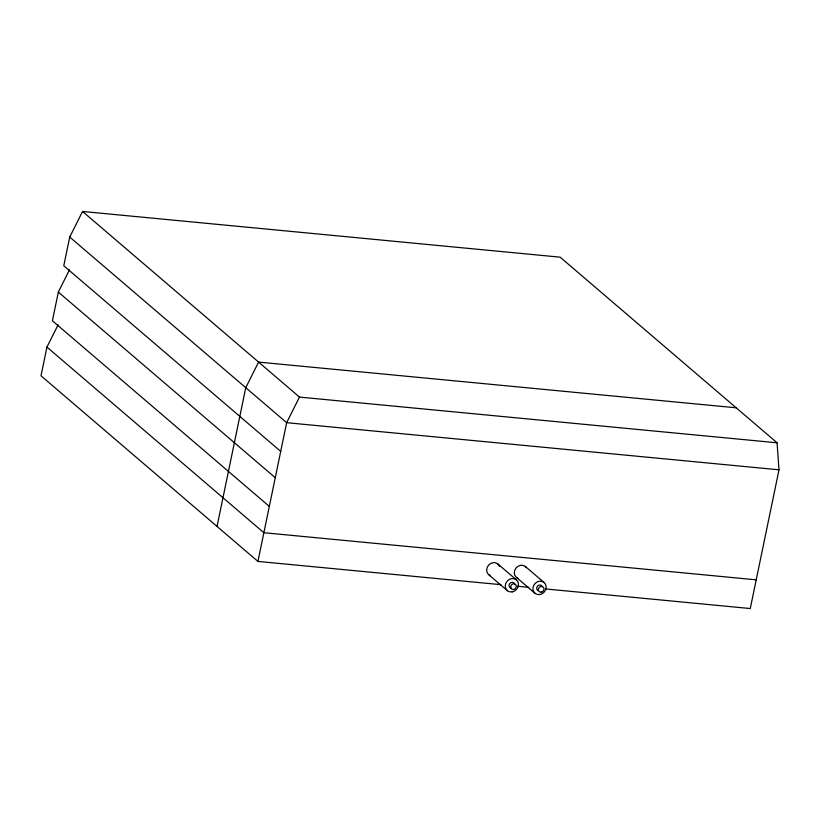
<?xml version="1.0" encoding="UTF-8"?>
<svg xmlns="http://www.w3.org/2000/svg" width="820" height="820" viewBox="0 0 820 820"><rect width="100%" height="100%" fill="white"/><g stroke="black" fill="none" stroke-linecap="round" stroke-linejoin="round"><path stroke-width="1.23" d="M58.097 324.833L46.945 347.096L41 375.796L257.931 561.423L500.917 584.67M69.485 269.811L58.333 292.084L52.398 320.784L269.319 506.401M545.443 588.934L750.269 608.543L779 469.809L777.073 442.79L560.142 257.172L82.553 211.457L69.731 237.062L63.786 265.772L280.717 451.389M217.034 526.43L245.764 387.696L258.587 362.091L736.175 407.796M257.931 561.423L286.651 422.689L299.484 397.085L777.073 442.79M779 469.809L286.651 422.689L69.731 237.062M756.214 579.832L263.866 532.713L46.945 347.096M517.461 586.259L528.91 587.356M525.333 566.456L543.967 582.405M516.467 577.444L535.101 593.393M497.668 563.811L516.303 579.76M82.553 211.457L299.484 397.085M488.812 574.799L507.447 590.738M58.333 292.084L275.264 477.701M517.891 578.264A7.052 6.252 -49.4 0 1 516.005 568.065A7.052 6.252 -49.4 0 1 526.44 567.655M538.248 590.595A3.013 2.665 -49.4 0 1 537.705 585.941A3.013 2.665 -49.4 0 1 542.215 586.7M511.28 588.114A3.013 2.665 -49.4 0 1 509.076 585.234A3.013 2.665 -49.4 0 1 511.977 582.384A3.013 2.665 -49.4 0 1 514.693 584.762M490.227 575.609A7.052 6.252 -49.4 0 1 488.966 564.734A7.052 6.252 -49.4 0 1 499.523 566.487M541.313 592.122A3.013 2.665 -49.4 0 0 543.537 587.458A3.013 2.665 -49.4 0 0 538.658 588.299A3.013 2.665 -49.4 0 0 541.313 592.122M513.648 589.477A3.013 2.665 -49.4 0 0 515.872 584.814A3.013 2.665 -49.4 0 0 510.993 585.654A3.013 2.665 -49.4 0 0 513.648 589.477M539.867 594.531A7.052 6.252 -49.4 0 0 545.074 583.594A7.052 6.252 -49.4 0 0 533.656 585.562A7.052 6.252 -49.4 0 0 539.867 594.531M512.203 591.876A7.052 6.252 -49.4 0 0 517.42 580.949A7.052 6.252 -49.4 0 0 506.001 582.918A7.052 6.252 -49.4 0 0 512.203 591.876"/></g></svg>
